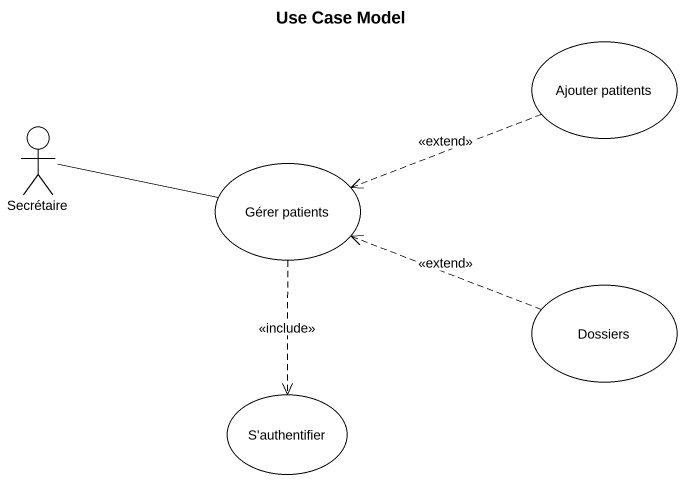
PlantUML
@startuml
title Use Case Model
usecase "Ajouter patitents" as Ajouter_patitents
actor Secrétaire
usecase "Gérer patients" as Gérer_patients
usecase Dossiers
usecase "S'authentifier" as S_authentifier
Ajouter_patitents .left.> Gérer_patients : <<extend>>
Secrétaire -right- Gérer_patients
Gérer_patients ..> S_authentifier : <<include>>
Dossiers .left.> Gérer_patients : <<extend>>
@enduml
